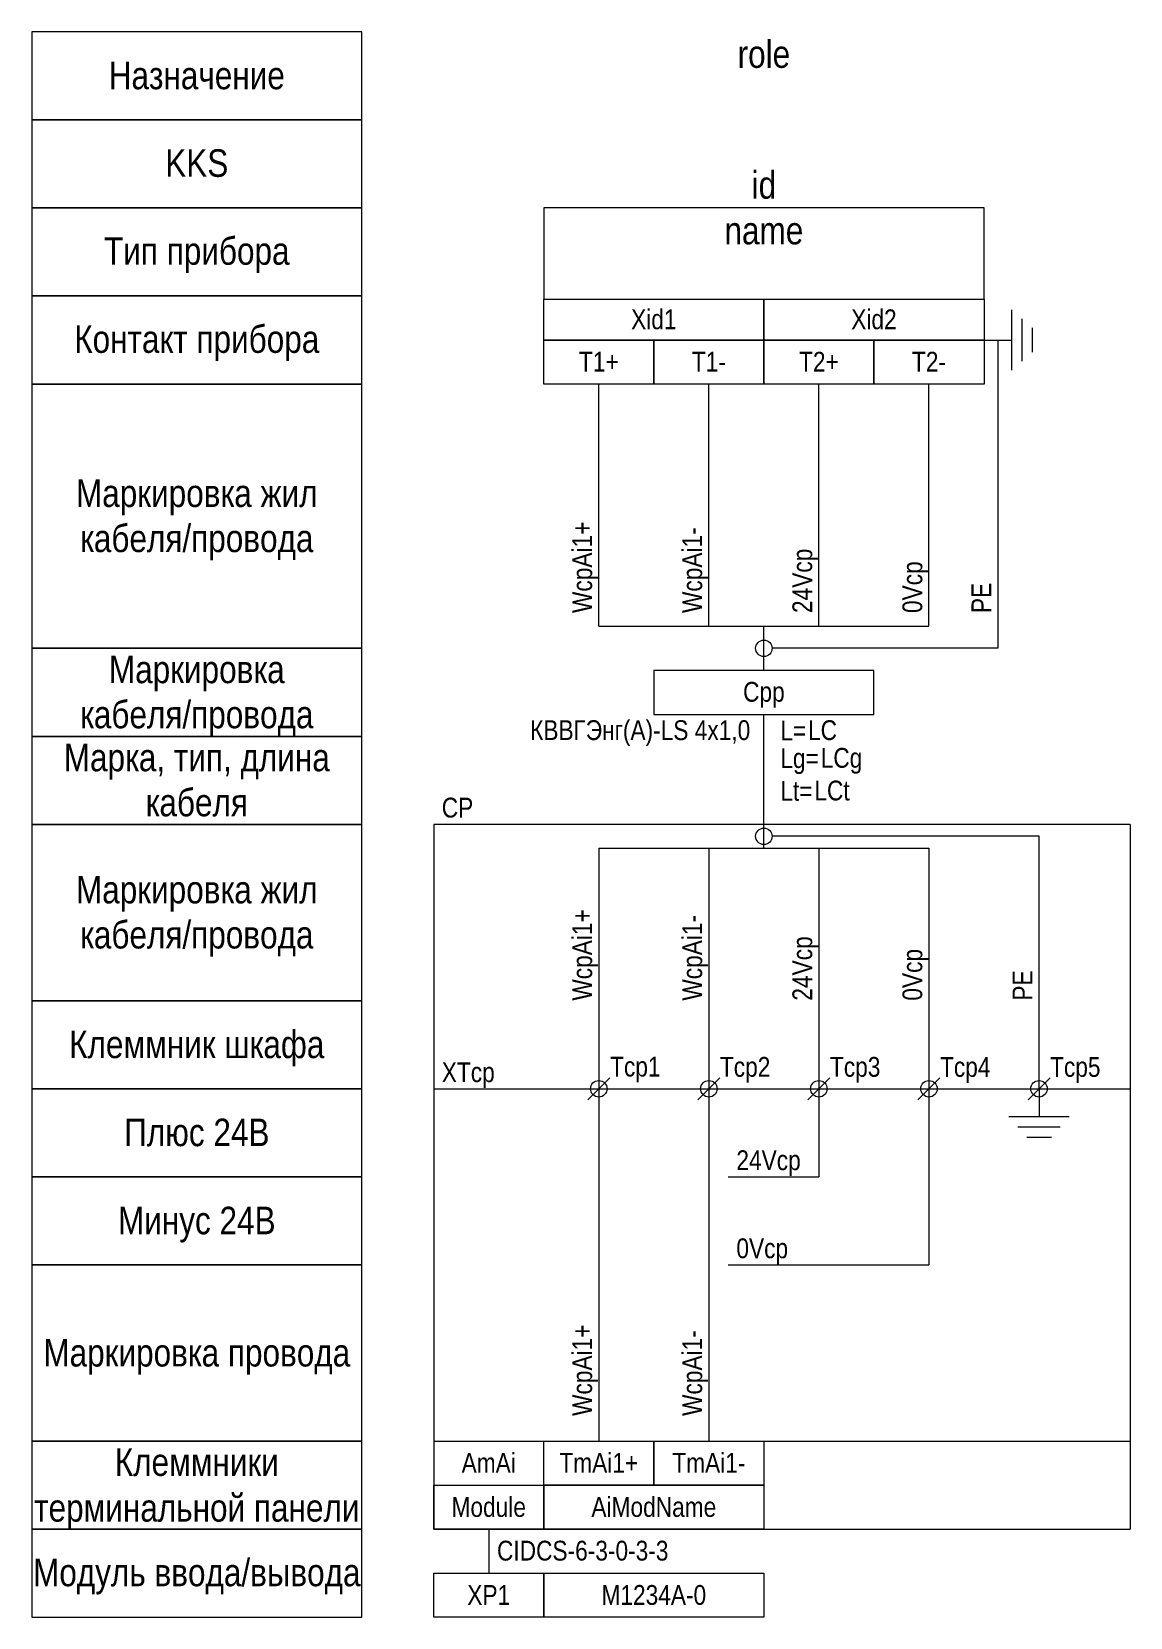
# Model space of a CAD drawing. Header units: millimetres. Extents: x 20 to 120, y -149 to -5.
import ezdxf

# ---------------------------------------------------------------- set-up
doc = ezdxf.new("R2010")
doc.units = ezdxf.units.MM
doc.header["$MEASUREMENT"] = 0
doc.linetypes.add('1_1', pattern=[2000, 1000, -1000])
doc.linetypes.add('4_2_1_2', pattern=[6702.777624, 3527.777672, -1763.888836, 0, -1411.111116])
for name, color, linetype in [('cp_names', 7, 'Continuous'), ('cp_params_ai', 7, 'Continuous'), ('cp_params_di', 7, 'Continuous'), ('cp_static_ai', 7, 'Continuous'), ('cp_static_di', 7, 'Continuous'), ('cp_static_do', 7, 'Continuous'), ('id_names', 7, 'Continuous'), ('id_params_ai', 7, 'Continuous'), ('id_params_di', 7, 'Continuous'), ('id_static_ai', 7, 'Continuous'), ('id_static_di', 7, 'Continuous')]:
    doc.layers.add(name, color=color, linetype=linetype)
doc.styles.add('СГЕНЕРИР_СТИЛЬ_1', font='')
doc.styles.get('СГЕНЕРИР_СТИЛЬ_1').set_extended_font_data('Arial Narrow')

msp = doc.modelspace()

# ---------------------------------------------------------------- linework, layer by layer
at = {"layer": 'cp_names', "color": 7, "linetype": 'Continuous', "lineweight": 15, "ltscale": 100}
for points in [[(20, -93), (50, -93), (50, -77), (20, -77)], [(20, -101), (50, -101), (50, -93), (20, -93)], [(20, -109), (50, -109), (50, -101), (20, -101)], [(20, -117), (50, -117), (50, -109), (20, -109)], [(20, -133), (50, -133), (50, -117), (20, -117)], [(20, -141), (50, -141), (50, -133), (20, -133)], [(20, -149), (50, -149), (50, -141), (20, -141)]]:
    msp.add_lwpolyline(points, close=True, dxfattribs=at)
at = {"layer": 'cp_static_ai', "color": 7, "linetype": 'Continuous', "lineweight": 15, "ltscale": 100}
for p, q in [((109.051138, -35.742218), (109.051138, -30.257766)), ((109.984945, -34.930303), (109.984945, -31.069682)), ((106.525771, -32.999992), (109.051138, -32.999992)), ((110.918751, -34.118387), (110.918751, -31.881597)), ((70.525773, -101.999996), (72.525773, -99.999996)), ((80.525773, -101.999996), (82.525773, -99.999996)), ((90.525773, -101.999996), (92.525773, -99.999996)), ((100.525773, -101.999996), (102.525773, -99.999996)), ((110.525773, -101.999996), (112.525773, -99.999996)), ((71.525773, -100.999996), (71.525773, -133)), ((81.525773, -100.999996), (81.525773, -133)), ((91.525773, -100.999996), (91.525773, -109)), ((101.525773, -100.999996), (101.525773, -117)), ((111.525773, -100.999996), (111.525773, -103.525363)), ((108.783547, -103.525363), (114.267999, -103.525363)), ((109.595462, -104.459169), (113.456083, -104.459169)), ((110.407378, -105.392975), (112.644168, -105.392975)), ((83.293107, -109.000004), (91.525773, -109.000004)), ((83.293107, -117), (101.525773, -117)), ((56.525773, -133), (119.818604, -133)), ((56.525773, -141), (119.818604, -141))]:
    msp.add_line(p, q, dxfattribs=at)
at = {"layer": 'cp_static_ai', "color": 7, "linetype": '1_1', "lineweight": 15, "ltscale": 100}
for p, q in [((119.818604, -77), (56.525773, -77)), ((56.525773, -77), (56.525773, -141)), ((119.818604, -77), (119.818604, -141))]:
    msp.add_line(p, q, dxfattribs=at)
at = {"layer": 'cp_static_ai', "color": 7, "linetype": 'Continuous', "lineweight": 15, "ltscale": 100}
for points in [[(107.788455, -32.999992), (107.788455, -60.999979), (87.275771, -60.99998)], [(111.525773, -100.999996), (111.525773, -78.071459), (87.275771, -78.071459)]]:
    msp.add_lwpolyline(points, dxfattribs=at)
for points in [[(66.525773, -133), (76.525773, -133), (76.525773, -137), (66.525773, -137)], [(76.525773, -133), (86.525773, -133), (86.525773, -137), (76.525773, -137)], [(66.525773, -137), (86.525773, -137), (86.525773, -141), (66.525773, -141)]]:
    msp.add_lwpolyline(points, close=True, dxfattribs=at)
for centre in [(86.525771, -78.071459), (71.525773, -100.999996), (81.525773, -100.999996), (91.525773, -100.999996), (101.525773, -100.999996), (111.525773, -100.999996)]:
    msp.add_circle(centre, 0.75, dxfattribs=at)
at = {"layer": 'cp_static_di', "color": 7, "linetype": 'Continuous', "lineweight": 15, "ltscale": 100}
for p, q in [((71.525771, -79.142919), (71.525773, -100.999996)), ((71.525771, -79.142919), (101.525771, -79.142919)), ((81.525771, -79.142919), (81.525773, -100.999996)), ((91.525771, -79.142919), (91.525773, -100.999996)), ((101.525771, -79.142919), (101.525773, -100.999996))]:
    msp.add_line(p, q, dxfattribs=at)
at = {"layer": 'cp_static_di', "color": 7, "linetype": '4_2_1_2', "lineweight": 15, "ltscale": 100}
msp.add_line((56.525773, -101), (119.818604, -101), dxfattribs=at)
at = {"layer": 'cp_static_do', "color": 7, "linetype": 'Continuous', "lineweight": 15, "ltscale": 100}
msp.add_line((61.525773, -141), (61.525773, -145), dxfattribs=at)
for points in [[(66.525773, -141), (56.525773, -141), (56.525773, -137), (66.525773, -137)], [(66.525773, -149), (56.525773, -149), (56.525773, -145), (66.525773, -145)], [(66.525773, -145), (86.525773, -145), (86.525773, -149), (66.525773, -149)]]:
    msp.add_lwpolyline(points, close=True, dxfattribs=at)
at = {"layer": 'id_names', "color": 7, "linetype": 'Continuous', "lineweight": 15, "ltscale": 100}
for points in [[(20, -13), (50, -13), (50, -5), (20, -5)], [(20, -21), (50, -21), (50, -13), (20, -13)], [(20, -29), (50, -29), (50, -21), (20, -21)], [(20, -37), (50, -37), (50, -29), (20, -29)], [(20, -61), (50, -61), (50, -37), (20, -37)], [(20, -69), (50, -69), (50, -61), (20, -61)], [(20, -77), (50, -77), (50, -69), (20, -69)]]:
    msp.add_lwpolyline(points, close=True, dxfattribs=at)
at = {"layer": 'id_static_ai', "color": 7, "linetype": 'Continuous', "lineweight": 15, "ltscale": 100}
for p, q in [((71.525771, -58.999962), (71.525771, -36.999992)), ((81.525771, -58.999962), (81.525771, -36.999992)), ((91.525771, -58.999962), (91.525771, -36.999992)), ((101.525771, -58.999962), (101.525771, -36.999992)), ((71.525771, -58.999962), (101.525771, -58.999962)), ((86.525771, -62.999967), (86.525771, -58.999966)), ((86.525771, -79.142919), (86.525771, -66.999995))]:
    msp.add_line(p, q, dxfattribs=at)
for points in [[(66.525771, -29.293859), (106.525771, -29.293859), (106.525771, -21), (66.525771, -21)], [(66.525771, -29.293859), (86.525771, -29.293859), (86.525771, -32.999992), (66.525771, -32.999992)], [(86.525771, -29.293859), (106.525771, -29.293859), (106.525771, -32.999992), (86.525771, -32.999992)], [(66.525771, -32.999992), (76.525771, -32.999992), (76.525771, -36.999992), (66.525771, -36.999992)], [(76.525771, -32.999992), (86.525771, -32.999992), (86.525771, -36.999992), (76.525771, -36.999992)], [(86.525771, -32.999992), (96.525771, -32.999992), (96.525771, -36.999992), (86.525771, -36.999992)], [(96.525771, -32.999992), (106.525771, -32.999992), (106.525771, -36.999992), (96.525771, -36.999992)], [(76.525771, -66.999995), (96.525771, -66.999995), (96.525771, -62.999995), (76.525771, -62.999995)]]:
    msp.add_lwpolyline(points, close=True, dxfattribs=at)
msp.add_circle((86.525771, -60.99998), 0.75, dxfattribs=at)

# ---------------------------------------------------------------- texts
at = {"layer": 'cp_names', "color": 7, "linetype": 'Continuous', "lineweight": 15, "insert": (35, -81.664115), "char_height": 2.5, "attachment_point": 2, "line_spacing_factor": 0.982786, "style": 'СГЕНЕРИР_СТИЛЬ_1'}
msp.add_mtext('\\A1;{\\pqc;\\fArial Narrow|b0|i0|c204|p34;Маркировка жил\\P\\pqc;\\fArial Narrow|b0|i0|c204|p34;кабеля/провода}', dxfattribs=at)
at = {"layer": 'cp_names', "color": 7, "linetype": 'Continuous', "lineweight": 15, "char_height": 2.5, "attachment_point": 2, "style": 'СГЕНЕРИР_СТИЛЬ_1'}
for s, insert in [('\\A1;{\\pqc;\\fArial Narrow|b0|i0|c204|p34;Клеммник\\fArial Narrow|b0|i0|c204|p34; шкафа}', (35, -95.717757)), ('\\A1;{\\pqc;\\fArial Narrow|b0|i0|c204|p34;Плюс\\fArial Narrow|b0|i0|c204|p34; 24В}', (35, -103.71235)), ('\\A1;{\\pqc;\\fArial Narrow|b0|i0|c204|p34;Минус\\fArial Narrow|b0|i0|c204|p34; 24В}', (35, -111.71235)), ('\\A1;{\\pqc;\\fArial Narrow|b0|i0|c204|p34;Маркировка \\fArial Narrow|b0|i0|c204|p34;провода}', (35, -123.722933)), ('\\A1;{\\pqc;\\fArial Narrow|b0|i0|c204|p34;Модуль ввода/вывода}', (35.000029, -143.680589))]:
    msp.add_mtext(s, dxfattribs=dict(at, insert=insert))
at = {"layer": 'cp_names', "color": 7, "linetype": 'Continuous', "lineweight": 15, "insert": (35, -133.658923), "char_height": 2.5, "width": 30, "attachment_point": 2, "line_spacing_factor": 0.996518, "style": 'СГЕНЕРИР_СТИЛЬ_1'}
msp.add_mtext('\\A1;{\\pqc;\\fArial Narrow|b0|i0|c204|p34;Клеммник\\fArial Narrow|b0|i0|c204|p34;и терминальной панели}', dxfattribs=at)
at = {"layer": 'cp_params_ai', "color": 7, "linetype": 'Continuous', "lineweight": 15, "insert": (57.259036, -74.566398), "char_height": 1.8, "width": 28, "attachment_point": 1, "style": 'СГЕНЕРИР_СТИЛЬ_1'}
msp.add_mtext('\\A1;{\\pql;\\fArial Narrow|b0|i0|c204|p34;CP}', dxfattribs=at)
at = {"layer": 'cp_params_ai', "color": 7, "linetype": 'Continuous', "lineweight": 15, "char_height": 1.8, "attachment_point": 1, "rotation": 90, "style": 'СГЕНЕРИР_СТИЛЬ_1'}
for s, insert in [('\\A1;{\\pql;\\fArial Narrow|b0|i0|c204|p34;WcpAi1\\fArial Narrow|b0|i0|c204|p34;+}', (69.116313, -92.999995)), ('\\A1;{\\pql;\\fArial Narrow|b0|i0|c204|p34;Wcp\\fArial Narrow|b0|i0|c204|p34;Ai\\fArial Narrow|b0|i0|c204|p34;1-}', (79.116309, -92.999995)), ('\\A1;{\\pql;\\fArial Narrow|b0|i0|c204|p34;24\\fArial Narrow|b0|i0|c204|p34;Vcp}', (89.11631, -93.000001)), ('\\A1;{\\pql;\\fArial Narrow|b0|i0|c204|p34;0\\fArial Narrow|b0|i0|c204|p34;V\\fArial Narrow|b0|i0|c204|p34;cp}', (99.11631, -93)), ('\\A1;{\\pql;\\fArial Narrow|b0|i0|c204|p34;WcpAi1\\fArial Narrow|b0|i0|c204|p34;+}', (69.116309, -130.715373)), ('\\A1;{\\pql;\\fArial Narrow|b0|i0|c204|p34;Wcp\\fArial Narrow|b0|i0|c204|p34;Ai\\fArial Narrow|b0|i0|c204|p34;1-}', (79.116309, -130.715373))]:
    msp.add_mtext(s, dxfattribs=dict(at, insert=insert))
at = {"layer": 'cp_params_ai', "color": 7, "linetype": 'Continuous', "lineweight": 15, "char_height": 1.8, "style": 'СГЕНЕРИР_СТИЛЬ_1'}
for s, insert, attachment_point in [('\\A1;{\\pql;\\fArial Narrow|b0|i0|c204|p34;XTcp}', (57.259036, -98.598162), 1), ('\\A1;{\\pql;\\fArial Narrow|b0|i0|c204|p34;Tcp1}', (72.55263, -98.087352), 1), ('\\A1;{\\pql;\\fArial Narrow|b0|i0|c204|p34;Tcp\\fArial Narrow|b0|i0|c204|p34;2}', (82.528954, -98.111029), 1), ('\\A1;{\\pql;\\fArial Narrow|b0|i0|c204|p34;Tcp\\fArial Narrow|b0|i0|c204|p34;3}', (92.528954, -98.111029), 1), ('\\A1;{\\pql;\\fArial Narrow|b0|i0|c204|p34;Tcp\\fArial Narrow|b0|i0|c204|p34;4}', (102.528954, -98.118652), 1), ('\\A1;{\\pql;\\fArial Narrow|b0|i0|c204|p34;Tcp\\fArial Narrow|b0|i0|c204|p34;5}', (112.528954, -98.118652), 1), ('\\A1;{\\pql;\\fArial Narrow|b0|i0|c204|p34;24\\fArial Narrow|b0|i0|c204|p34;V\\fArial Narrow|b0|i0|c204|p34;cp}', (84.02637, -106.590543), 1), ('\\A1;{\\pql;\\fArial Narrow|b0|i0|c204|p34;0\\fArial Narrow|b0|i0|c204|p34;V\\fArial Narrow|b0|i0|c204|p34;cp}', (84.02637, -114.590539), 1), ('\\A1;{\\pqc;\\fArial Narrow|b0|i0|c204|p34;Tm\\fArial Narrow|b0|i0|c204|p34;Ai\\fArial Narrow|b0|i0|c204|p34;1+}', (71.525773, -134.072897), 2), ('\\A1;{\\pqc;\\fArial Narrow|b0|i0|c204|p34;Tm\\fArial Narrow|b0|i0|c204|p34;Ai\\fArial Narrow|b0|i0|c204|p34;1-}', (81.525773, -134.072897), 2), ('\\A1;{\\pqc;\\fArial Narrow|b0|i0|c204|p34;Ai\\fArial Narrow|b0|i0|c204|p34;ModName}', (76.525773, -138.080512), 2)]:
    msp.add_mtext(s, dxfattribs=dict(at, insert=insert, attachment_point=attachment_point))
at = {"layer": 'cp_params_di', "color": 7, "linetype": 'Continuous', "lineweight": 15, "insert": (61.525773, -134.080517), "char_height": 1.8, "attachment_point": 2, "style": 'СГЕНЕРИР_СТИЛЬ_1'}
msp.add_mtext('\\A1;{\\pqc;\\fArial Narrow|b0|i0|c204|p34;Am\\fArial Narrow|b0|i0|c204|p34;A\\fArial Narrow|b0|i0|c204|p34;i}', dxfattribs=at)
at = {"layer": 'cp_static_ai', "color": 7, "linetype": 'Continuous', "lineweight": 15, "char_height": 1.8, "attachment_point": 1, "rotation": 90, "style": 'СГЕНЕРИР_СТИЛЬ_1'}
for insert in [(105.386614, -57.797243), (109.123937, -92.999995)]:
    msp.add_mtext('\\A1;{\\pql;\\fArial Narrow|b0|i0|c204|p34;PE}', dxfattribs=dict(at, insert=insert))
at = {"layer": 'cp_static_do', "color": 7, "linetype": 'Continuous', "lineweight": 15, "char_height": 1.8, "attachment_point": 2, "style": 'СГЕНЕРИР_СТИЛЬ_1'}
for s, insert in [('\\A1;{\\pqc;\\fArial Narrow|b0|i0|c204|p34;Module}', (61.525773, -138.080516)), ('\\A1;{\\pqc;\\fArial Narrow|b0|i0|c204|p34;XP1}', (61.525773, -146.072891)), ('\\A1;{\\pqc;\\fArial Narrow|b0|i0|c204|p34;M12\\fArial Narrow|b0|i0|c204|p34;34A\\fArial Narrow|b0|i0|c204|p34;-0}', (76.525773, -146.0729))]:
    msp.add_mtext(s, dxfattribs=dict(at, insert=insert))
at = {"layer": 'id_names', "color": 7, "linetype": 'Continuous', "lineweight": 15, "char_height": 2.5, "attachment_point": 2, "style": 'СГЕНЕРИР_СТИЛЬ_1'}
for s, insert in [('\\A1;{\\pqc;\\fArial Narrow|b0|i0|c204|p34;Назначение}', (35, -7.722938)), ('\\A1;{\\pqc;\\fArial Narrow|b0|i0|c204|p34;KKS}', (35, -15.678817)), ('\\A1;{\\pqc;\\fArial Narrow|b0|i0|c204|p34;Тип прибора}', (35, -23.664704)), ('\\A1;{\\pqc;\\fArial Narrow|b0|i0|c204|p34;Контакт прибора}', (35, -31.664703))]:
    msp.add_mtext(s, dxfattribs=dict(at, insert=insert))
for s, insert, line_spacing_factor in [('\\A1;{\\pqc;\\fArial Narrow|b0|i0|c204|p34;Маркировка жил\\P\\pqc;\\fArial Narrow|b0|i0|c204|p34;кабеля/провода}', (35, -45.664115), 0.982786), ('\\A1;{\\pqc;\\fArial Narrow|b0|i0|c204|p34;Маркировка\\P\\pqc;\\fArial Narrow|b0|i0|c204|p34;кабеля/провода}', (35, -61.664113), 0.982786), ('\\A1;{\\pqc;\\fArial Narrow|b0|i0|c204|p34;Марка, тип\\fArial Narrow|b0|i0|c204|p34;, длина\\P\\pqc;\\fArial Narrow|b0|i0|c204|p34;кабеля}', (35, -69.664115), 0.98101)]:
    msp.add_mtext(s, dxfattribs=dict(at, insert=insert, line_spacing_factor=line_spacing_factor))
at = {"layer": 'id_params_ai', "color": 7, "linetype": 'Continuous', "lineweight": 15, "char_height": 2.5, "attachment_point": 2, "style": 'СГЕНЕРИР_СТИЛЬ_1'}
for s, insert, width in [('\\A1;{\\pqc;\\fArial Narrow|b0|i0|c204|p34;role}', (86.525771, -5.781765), 50), ('\\A1;{\\pqc;\\fArial Narrow|b0|i0|c204|p34;id}', (86.525771, -17.664115), 50), ('\\A1;{\\pqc;\\fArial Narrow|b0|i0|c204|p34;name}', (86.525771, -21.808824), 35)]:
    msp.add_mtext(s, dxfattribs=dict(at, insert=insert, width=width))
at = {"layer": 'id_params_ai', "color": 7, "linetype": 'Continuous', "lineweight": 15, "char_height": 1.8, "attachment_point": 2, "style": 'СГЕНЕРИР_СТИЛЬ_1'}
for s, insert in [('\\A1;{\\pqc;\\fArial Narrow|b0|i0|c204|p34;Xid1}', (76.525771, -30.21982)), ('\\A1;{\\pqc;\\fArial Narrow|b0|i0|c204|p34;Xid\\fArial Narrow|b0|i0|c204|p34;2}', (96.525771, -30.21982)), ('\\A1;{\\pqc;\\fArial Narrow|b0|i0|c204|p34;T1+}', (71.525771, -34.072885)), ('\\A1;{\\pqc;\\fArial Narrow|b0|i0|c204|p34;T1-}', (81.525771, -34.072885)), ('\\A1;{\\pqc;\\fArial Narrow|b0|i0|c204|p34;T\\fArial Narrow|b0|i0|c204|p34;2\\fArial Narrow|b0|i0|c204|p34;+}', (91.525771, -34.072885)), ('\\A1;{\\pqc;\\fArial Narrow|b0|i0|c204|p34;T\\fArial Narrow|b0|i0|c204|p34;2\\fArial Narrow|b0|i0|c204|p34;-}', (101.525771, -34.072885)), ('\\A1;{\\pqc;\\fArial Narrow|b0|i0|c204|p34;C\\fArial Narrow|b0|i0|c204|p34;pp}', (86.525771, -64.04875))]:
    msp.add_mtext(s, dxfattribs=dict(at, insert=insert))
at = {"layer": 'id_params_ai', "color": 7, "linetype": 'Continuous', "lineweight": 15, "char_height": 1.8, "attachment_point": 1, "rotation": 90, "style": 'СГЕНЕРИР_СТИЛЬ_1'}
for s, insert in [('\\A1;{\\pql;\\fArial Narrow|b0|i0|c204|p34;WcpAi1\\fArial Narrow|b0|i0|c204|p34;+}', (69.116312, -57.797243)), ('\\A1;{\\pql;\\fArial Narrow|b0|i0|c204|p34;Wcp\\fArial Narrow|b0|i0|c204|p34;Ai\\fArial Narrow|b0|i0|c204|p34;1-}', (79.116309, -57.797243)), ('\\A1;{\\pql;\\fArial Narrow|b0|i0|c204|p34;24\\fArial Narrow|b0|i0|c204|p34;Vcp}', (89.116307, -57.797248)), ('\\A1;{\\pql;\\fArial Narrow|b0|i0|c204|p34;0\\fArial Narrow|b0|i0|c204|p34;V\\fArial Narrow|b0|i0|c204|p34;cp}', (99.116307, -57.797248))]:
    msp.add_mtext(s, dxfattribs=dict(at, insert=insert))
at = {"layer": 'id_params_di', "color": 7, "linetype": 'Continuous', "lineweight": 15, "char_height": 1.8, "attachment_point": 1, "style": 'СГЕНЕРИР_СТИЛЬ_1'}
for s, insert in [('\\A1;{\\pql;\\fArial Narrow|b0|i0|c204|p34;LC}', (90.536045, -67.531108)), ('\\A1;{\\pql;\\fArial Narrow|b0|i0|c204|p34;LCg}', (91.688057, -70.047826)), ('\\A1;{\\pql;\\fArial Narrow|b0|i0|c204|p34;LCt}', (91.112063, -73.012553))]:
    msp.add_mtext(s, dxfattribs=dict(at, insert=insert))
at = {"layer": 'id_static_di', "color": 7, "linetype": 'Continuous', "lineweight": 15, "char_height": 1.8, "attachment_point": 1, "style": 'СГЕНЕРИР_СТИЛЬ_1'}
for s, insert in [('\\A1;{\\pql;\\fArial Narrow|b0|i0|c204|p34;КВВГЭнг(А)-LS 4х1,0}', (65.291156, -67.531101)), ('\\A1;{\\pql;\\fArial Narrow|b0|i0|c204|p34;L=}', (88.020278, -67.562865)), ('\\A1;{\\pql;\\fArial Narrow|b0|i0|c204|p34;Lg=}', (88.020278, -70.079583)), ('\\A1;{\\pql;\\fArial Narrow|b0|i0|c204|p34;Lt=}', (88.020278, -73.04431)), ('\\A1;{\\pql;\\fArial Narrow|b0|i0|c204|p34;CIDC\\fArial Narrow|b0|i0|c204|p34;S\\fArial Narrow|b0|i0|c204|p34;-6-3-0-3-3}', (62.277566, -142.048751))]:
    msp.add_mtext(s, dxfattribs=dict(at, insert=insert))

doc.saveas('drawing.dxf')
